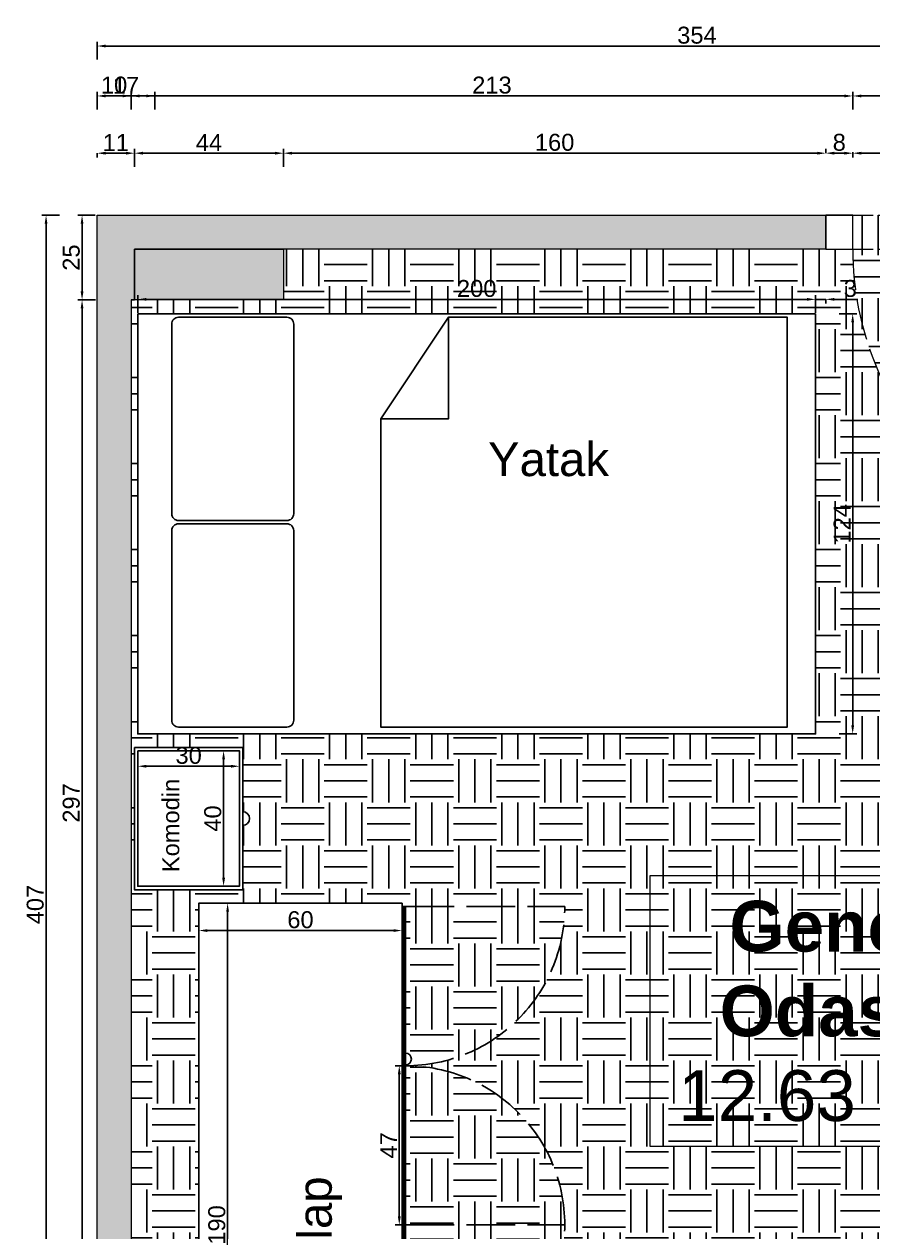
# Model space of a CAD drawing. Header units: centimetres. Extents: x 1662 to 2826, y 766 to 2039.
# Drawn here: x 2210.2 to 2460.6, y 1056.3 to 1412.8 of the extents above; entities that cross this region are included whole.
import ezdxf

# ---------------------------------------------------------------- set-up
doc = ezdxf.new("R2010")
doc.units = ezdxf.units.CM
doc.linetypes.add('ACAD_ISO02W100', pattern=[15, 12, -3])
for name, color, linetype, lineweight in [('duvarlar', 7, 'Continuous', 15), ('kapı', 180, 'Continuous', 13), ('yazılar', 7, 'Continuous', 5), ('ölçü', 20, 'Continuous', 5)]:
    doc.layers.add(name, color=color, linetype=linetype, lineweight=lineweight)
for name, color, linetype in [('hatch', 251, 'Continuous'), ('kolon-hatch', 251, 'Continuous'), ('tefriş', 7, 'Continuous')]:
    doc.layers.add(name, color=color, linetype=linetype)
doc.styles.get("Standard").update_dxf_attribs({"font": 'arial.ttf'})
doc.dimstyles.new('ISO-25', dxfattribs={"dimtxt": 5, "dimasz": 2.5, "dimexe": 1.25, "dimexo": 0.625, "dimtad": 1, "dimtxsty": 'Standard', "dimcen": 2.5, "dimadec": 0, "dimazin": 0, "dimtfac": 1, "dimtmove": 0, "dimatfit": 3, "dimfxl": 4, "dimfxlon": 1, "dimarcsym": 0})

# ---------------------------------------------------------------- blocks, each defined once
blk = doc.blocks.new('kapi')
at = {"layer": 'kapı'}
for p, q in [((-94, 0), (-94, 10)), ((-86, 10), (-94, 10)), ((-94, 10), (-86, 10)), ((-94, 10), (-86, 10)), ((-86, 10), (-94, 10)), ((-86, 0), (-86, 10)), ((4, 0), (4, 10)), ((4, 10), (12, 10)), ((12, 0), (12, 10)), ((-94, 0), (-86, 0)), ((12, 0), (4, 0))]:
    blk.add_line(p, q, dxfattribs=at)
at = {"layer": 'kapı', "linetype": 'ACAD_ISO02W100', "ltscale": 0.5}
for p, q in [((-86, 10), (4, 10)), ((-86, 0), (4, 0))]:
    blk.add_line(p, q, dxfattribs=at)
at = {"layer": 'kapı'}
blk.add_lwpolyline([(4, 0), (0, 0), (0, -90), (4, -90), (4, 0)], dxfattribs=at)
at = {"layer": 'kapı', "linetype": 'ACAD_ISO02W100'}
blk.add_arc((4, 0), 90, 180, 267.4527, dxfattribs=at)
blk = doc.blocks.new('dolap')
at = {"layer": 'tefriş'}
for p, q in [((60, 190), (60, 189)), ((60, 189), (61, 189)), ((60.5, 142), (60.5, 189)), ((61, 189), (61, 1)), ((61, 189), (61, 188)), ((60.5, 95), (60.5, 142)), ((61, 142), (61, 141)), ((60.5, 48), (60.5, 95)), ((60.5, 1), (60.5, 48)), ((61, 48), (61, 47)), ((61, 48), (61, 46)), ((0, 0), (60, 0)), ((60, 0), (60, 1)), ((60, 1), (61, 1))]:
    blk.add_line(p, q, dxfattribs=at)
at = {"layer": 'tefriş', "linetype": 'ACAD_ISO02W100', "ltscale": 1.2}
for p, q in [((61, 189), (108, 189)), ((61, 189), (108, 189)), ((61, 95), (108, 95)), ((61, 95), (108, 95)), ((61, 1), (108, 1))]:
    blk.add_line(p, q, dxfattribs=at)
at = {"layer": 'tefriş'}
for points in [[(60, 190), (0, 190), (0, 0)], [(60, 0), (60, 190)]]:
    blk.add_lwpolyline(points, dxfattribs=at)
at = {"layer": 'tefriş', "linetype": 'ACAD_ISO02W100', "ltscale": 1.2}
for centre, start, end in [((61, 189), 270, 0), ((61, 95), 0, 90), ((61, 95), 270, 0), ((61, 1), 0, 90)]:
    blk.add_arc(centre, 47, start, end, dxfattribs=at)
at = {"layer": 'tefriş'}
for centre in [(61, 144), (61, 46)]:
    blk.add_arc(centre, 1.75, 270, 90, dxfattribs=at)
blk = doc.blocks.new('komodin')
at = {"layer": 'tefriş'}
blk.add_lwpolyline([(0, 42), (32, 42), (32, 0), (0, 0)], close=True, dxfattribs=at)
blk.add_lwpolyline([(1, 41), (31, 41), (31, 1), (1, 1), (1, 41)], dxfattribs=at)
blk.add_arc((32, 21), 2, 270, 90, dxfattribs=at)
blk = doc.blocks.new('yastık')
at = {"layer": 'tefriş'}
blk.add_lwpolyline([(-16, 30), (16, 30, -0.414214), (18, 28), (18, -28, -0.414214), (16, -30), (-16, -30, -0.414214), (-18, -28), (-18, 28, -0.414214)], format="xyb", close=True, dxfattribs=at)
blk = doc.blocks.new('yorgan')
at = {"layer": 'tefriş'}
blk.add_line((20, 119.76), (0, 89.76), dxfattribs=at)
blk.add_lwpolyline([(0, 89.76), (0, -1.24), (120, -1.24), (120, 119.76), (20, 119.76), (20, 89.76)], close=True, dxfattribs=at)
blk = doc.blocks.new('yatak')
at = {"layer": 'tefriş'}
for points in [[(0, 124), (200, 124)], [(0, 124), (0, 0), (200, 0), (200, 124)]]:
    blk.add_lwpolyline(points, dxfattribs=at)
at = {"layer": 'tefriş', "rotation": 180.0000000000072}
blk.add_blockref('yastık', (28, 93), dxfattribs=at)
at = {"layer": 'tefriş'}
for name, p in [('yorgan', (71.67, 3.24)), ('yastık', (28, 32))]:
    blk.add_blockref(name, p, dxfattribs=at)
blk = doc.blocks.new('*D122')
at = {"layer": 'Defpoints', "color": 0, "transparency": 16777216}
for p in [(2261.7, 1153.31), (2261.7, 963.31), (2270.2, 963.31)]:
    blk.add_point(p, dxfattribs=at)
at = {"layer": 'ölçü', "color": 0, "lineweight": -2, "transparency": 16777216}
for p, q in [((2266.2, 1153.31), (2271.45, 1153.31)), ((2270.2, 1150.81), (2270.2, 965.81)), ((2266.2, 963.31), (2271.45, 963.31))]:
    blk.add_line(p, q, dxfattribs=at)
at = {"layer": 'ölçü', "color": 0, "transparency": 16777216}
for points in [[(2269.78, 1150.81), (2270.61, 1150.81), (2270.2, 1153.31)], [(2269.78, 965.81), (2270.61, 965.81), (2270.2, 963.31)]]:
    blk.add_solid(points, dxfattribs=at)
at = {"layer": 'ölçü', "color": 0, "transparency": 16777216, "insert": (2267.02, 1058.31), "char_height": 5, "attachment_point": 5, "rotation": 90}
blk.add_mtext('190', dxfattribs=at)
blk = doc.blocks.new('*D123')
at = {"layer": 'Defpoints', "color": 0, "transparency": 16777216}
for p in [(2261.7, 1153.31), (2321.7, 1153.31), (2261.7, 1145.23)]:
    blk.add_point(p, dxfattribs=at)
at = {"layer": 'ölçü', "color": 0, "lineweight": -2, "transparency": 16777216}
for p, q in [((2261.7, 1149.23), (2261.7, 1143.98)), ((2321.7, 1149.23), (2321.7, 1143.98)), ((2319.2, 1145.23), (2264.2, 1145.23))]:
    blk.add_line(p, q, dxfattribs=at)
at = {"layer": 'ölçü', "color": 0, "transparency": 16777216}
for points in [[(2264.2, 1145.64), (2264.2, 1144.81), (2261.7, 1145.23)], [(2319.2, 1145.64), (2319.2, 1144.81), (2321.7, 1145.23)]]:
    blk.add_solid(points, dxfattribs=at)
at = {"layer": 'ölçü', "color": 0, "transparency": 16777216, "insert": (2291.7, 1148.4), "char_height": 5, "attachment_point": 5}
blk.add_mtext('60', dxfattribs=at)
blk = doc.blocks.new('*D124')
at = {"layer": 'Defpoints', "color": 0, "transparency": 16777216}
for p in [(2243.7, 1198.3), (2273.7, 1198.3), (2273.7, 1193.74)]:
    blk.add_point(p, dxfattribs=at)
at = {"layer": 'ölçü', "color": 0, "lineweight": -2, "transparency": 16777216}
for p, q in [((2243.7, 1197.67), (2243.7, 1192.49)), ((2273.7, 1197.67), (2273.7, 1192.49)), ((2246.2, 1193.74), (2271.2, 1193.74))]:
    blk.add_line(p, q, dxfattribs=at)
at = {"layer": 'ölçü', "color": 0, "transparency": 16777216}
for points in [[(2246.2, 1194.15), (2246.2, 1193.32), (2243.7, 1193.74)], [(2271.2, 1194.15), (2271.2, 1193.32), (2273.7, 1193.74)]]:
    blk.add_solid(points, dxfattribs=at)
at = {"layer": 'ölçü', "color": 0, "transparency": 16777216, "insert": (2258.7, 1196.92), "char_height": 5, "attachment_point": 5}
blk.add_mtext('30', dxfattribs=at)
blk = doc.blocks.new('*D125')
at = {"layer": 'Defpoints', "color": 0, "transparency": 16777216}
for p in [(2271.99, 1198.3), (2269.01, 1158.3), (2271.99, 1158.3)]:
    blk.add_point(p, dxfattribs=at)
at = {"layer": 'ölçü', "color": 0, "lineweight": -2, "transparency": 16777216}
for p, q in [((2271.36, 1198.3), (2267.76, 1198.3)), ((2269.01, 1195.8), (2269.01, 1160.8)), ((2271.36, 1158.3), (2267.76, 1158.3))]:
    blk.add_line(p, q, dxfattribs=at)
at = {"layer": 'ölçü', "color": 0, "transparency": 16777216}
for points in [[(2268.59, 1195.8), (2269.43, 1195.8), (2269.01, 1198.3)], [(2268.59, 1160.8), (2269.43, 1160.8), (2269.01, 1158.3)]]:
    blk.add_solid(points, dxfattribs=at)
at = {"layer": 'ölçü', "color": 0, "transparency": 16777216, "insert": (2265.83, 1178.3), "char_height": 5, "attachment_point": 5, "rotation": 90}
blk.add_mtext('40', dxfattribs=at)
blk = doc.blocks.new('*D126')
at = {"layer": 'Defpoints', "color": 0, "transparency": 16777216}
for p in [(2443.7, 1331.58), (2243.7, 1323.55), (2443.7, 1323.55)]:
    blk.add_point(p, dxfattribs=at)
at = {"layer": 'ölçü', "color": 0, "lineweight": -2, "transparency": 16777216}
for p, q in [((2243.7, 1327.58), (2243.7, 1332.83)), ((2246.2, 1331.58), (2441.2, 1331.58)), ((2443.7, 1327.58), (2443.7, 1332.83))]:
    blk.add_line(p, q, dxfattribs=at)
at = {"layer": 'ölçü', "color": 0, "transparency": 16777216}
for points in [[(2246.2, 1331.99), (2246.2, 1331.16), (2243.7, 1331.58)], [(2441.2, 1331.99), (2441.2, 1331.16), (2443.7, 1331.58)]]:
    blk.add_solid(points, dxfattribs=at)
at = {"layer": 'ölçü', "color": 0, "transparency": 16777216, "insert": (2343.7, 1334.76), "char_height": 5, "attachment_point": 5}
blk.add_mtext('200', dxfattribs=at)
blk = doc.blocks.new('*D128')
at = {"layer": 'Defpoints', "color": 0, "transparency": 16777216}
for p in [(2443.7, 1327.3), (2443.7, 1203.3), (2454.66, 1203.3)]:
    blk.add_point(p, dxfattribs=at)
at = {"layer": 'ölçü', "color": 0, "lineweight": -2, "transparency": 16777216}
for p, q in [((2450.66, 1327.3), (2455.91, 1327.3)), ((2454.66, 1324.8), (2454.66, 1205.8)), ((2450.66, 1203.3), (2455.91, 1203.3))]:
    blk.add_line(p, q, dxfattribs=at)
at = {"layer": 'ölçü', "color": 0, "transparency": 16777216}
for points in [[(2454.25, 1324.8), (2455.08, 1324.8), (2454.66, 1327.3)], [(2454.25, 1205.8), (2455.08, 1205.8), (2454.66, 1203.3)]]:
    blk.add_solid(points, dxfattribs=at)
at = {"layer": 'ölçü', "color": 0, "transparency": 16777216, "insert": (2451.53, 1265.3), "char_height": 5, "attachment_point": 5, "rotation": 90}
blk.add_mtext('124', dxfattribs=at)
blk = doc.blocks.new('*D137')
at = {"layer": 'Defpoints', "color": 0, "transparency": 16777216}
for p in [(2320.86, 1105.31), (2322.7, 1105.31), (2322.7, 1058.31)]:
    blk.add_point(p, dxfattribs=at)
at = {"layer": 'ölçü', "color": 0, "lineweight": -2, "transparency": 16777216}
for p, q in [((2322.07, 1105.31), (2319.61, 1105.31)), ((2320.86, 1060.81), (2320.86, 1102.81)), ((2322.07, 1058.31), (2319.61, 1058.31))]:
    blk.add_line(p, q, dxfattribs=at)
at = {"layer": 'ölçü', "color": 0, "transparency": 16777216}
for points in [[(2320.44, 1102.81), (2321.27, 1102.81), (2320.86, 1105.31)], [(2320.44, 1060.81), (2321.27, 1060.81), (2320.86, 1058.31)]]:
    blk.add_solid(points, dxfattribs=at)
at = {"layer": 'ölçü', "color": 0, "transparency": 16777216, "insert": (2317.73, 1081.81), "char_height": 5, "attachment_point": 5, "rotation": 90}
blk.add_mtext('47', dxfattribs=at)
blk = doc.blocks.new('*D140')
at = {"layer": 'Defpoints', "color": 0, "transparency": 16777216}
for p in [(2286.7, 1374.73), (2446.7, 1374.73), (2446.7, 1374.73)]:
    blk.add_point(p, dxfattribs=at)
at = {"layer": 'ölçü', "color": 0, "lineweight": -2, "transparency": 16777216}
for p, q in [((2286.7, 1374.73), (2286.7, 1375.98)), ((2289.2, 1374.73), (2444.2, 1374.73)), ((2446.7, 1374.73), (2446.7, 1375.98))]:
    blk.add_line(p, q, dxfattribs=at)
at = {"layer": 'ölçü', "color": 0, "transparency": 16777216}
for points in [[(2289.2, 1375.15), (2289.2, 1374.31), (2286.7, 1374.73)], [(2444.2, 1375.15), (2444.2, 1374.31), (2446.7, 1374.73)]]:
    blk.add_solid(points, dxfattribs=at)
at = {"layer": 'ölçü', "color": 0, "transparency": 16777216, "insert": (2366.7, 1377.91), "char_height": 5, "attachment_point": 5}
blk.add_mtext('160', dxfattribs=at)
blk = doc.blocks.new('*D141')
at = {"layer": 'Defpoints', "color": 0, "transparency": 16777216}
for p in [(2446.7, 1374.73), (2454.7, 1375.71), (2454.7, 1374.73)]:
    blk.add_point(p, dxfattribs=at)
at = {"layer": 'ölçü', "color": 0, "lineweight": -2, "transparency": 16777216}
for p, q in [((2446.7, 1374.73), (2446.7, 1375.98)), ((2449.2, 1374.73), (2452.2, 1374.73)), ((2454.7, 1375.08), (2454.7, 1373.48))]:
    blk.add_line(p, q, dxfattribs=at)
at = {"layer": 'ölçü', "color": 0, "transparency": 16777216}
for points in [[(2449.2, 1375.15), (2449.2, 1374.31), (2446.7, 1374.73)], [(2452.2, 1375.15), (2452.2, 1374.31), (2454.7, 1374.73)]]:
    blk.add_solid(points, dxfattribs=at)
at = {"layer": 'ölçü', "color": 0, "transparency": 16777216, "insert": (2450.7, 1377.91), "char_height": 5, "attachment_point": 5}
blk.add_mtext('8', dxfattribs=at)
blk = doc.blocks.new('*D142')
at = {"layer": 'Defpoints', "color": 0, "transparency": 16777216}
for p in [(2454.7, 1375.71), (2544.7, 1375.12), (2544.7, 1374.73)]:
    blk.add_point(p, dxfattribs=at)
at = {"layer": 'ölçü', "color": 0, "lineweight": -2, "transparency": 16777216}
for p, q in [((2454.7, 1375.08), (2454.7, 1373.48)), ((2457.2, 1374.73), (2542.2, 1374.73)), ((2544.7, 1374.73), (2544.7, 1373.48))]:
    blk.add_line(p, q, dxfattribs=at)
at = {"layer": 'ölçü', "color": 0, "transparency": 16777216}
for points in [[(2457.2, 1375.15), (2457.2, 1374.31), (2454.7, 1374.73)], [(2542.2, 1375.15), (2542.2, 1374.31), (2544.7, 1374.73)]]:
    blk.add_solid(points, dxfattribs=at)
at = {"layer": 'ölçü', "color": 0, "transparency": 16777216, "insert": (2499.7, 1377.91), "char_height": 5, "attachment_point": 5}
blk.add_mtext('90', dxfattribs=at)
blk = doc.blocks.new('*D148')
at = {"layer": 'Defpoints', "color": 0, "transparency": 16777216}
for p in [(2242.7, 1374.73), (2242.7, 1346.4), (2286.7, 1346.4)]:
    blk.add_point(p, dxfattribs=at)
at = {"layer": 'ölçü', "color": 0, "lineweight": -2, "transparency": 16777216}
for p, q in [((2242.7, 1370.73), (2242.7, 1375.98)), ((2284.2, 1374.73), (2245.2, 1374.73)), ((2286.7, 1370.73), (2286.7, 1375.98))]:
    blk.add_line(p, q, dxfattribs=at)
at = {"layer": 'ölçü', "color": 0, "transparency": 16777216}
for points in [[(2245.2, 1375.15), (2245.2, 1374.31), (2242.7, 1374.73)], [(2284.2, 1375.15), (2284.2, 1374.31), (2286.7, 1374.73)]]:
    blk.add_solid(points, dxfattribs=at)
at = {"layer": 'ölçü', "color": 0, "transparency": 16777216, "insert": (2264.7, 1377.86), "char_height": 5, "attachment_point": 5}
blk.add_mtext('44', dxfattribs=at)
blk = doc.blocks.new('*D150')
at = {"layer": 'Defpoints', "color": 0, "transparency": 16777216}
for p in [(2443.7, 1331.58), (2446.7, 1331.58), (2446.7, 1331.58)]:
    blk.add_point(p, dxfattribs=at)
at = {"layer": 'ölçü', "color": 0, "lineweight": -2, "transparency": 16777216}
for p, q in [((2441.2, 1331.58), (2438.7, 1331.58)), ((2443.7, 1331.58), (2443.7, 1332.83)), ((2443.7, 1331.58), (2446.7, 1331.58)), ((2446.7, 1331.58), (2446.7, 1330.33)), ((2449.2, 1331.58), (2456.22, 1331.58))]:
    blk.add_line(p, q, dxfattribs=at)
at = {"layer": 'ölçü', "color": 0, "transparency": 16777216}
for points in [[(2441.2, 1331.99), (2441.2, 1331.16), (2443.7, 1331.58)], [(2449.2, 1331.99), (2449.2, 1331.16), (2446.7, 1331.58)]]:
    blk.add_solid(points, dxfattribs=at)
at = {"layer": 'ölçü', "color": 0, "transparency": 16777216, "insert": (2453.96, 1334.76), "char_height": 5, "attachment_point": 5}
blk.add_mtext('3', dxfattribs=at)
blk = doc.blocks.new('*D152')
at = {"layer": 'Defpoints', "color": 0, "transparency": 16777216}
for p in [(2241.7, 1391.63), (2454.7, 1356.4), (2241.7, 1331.4)]:
    blk.add_point(p, dxfattribs=at)
at = {"layer": 'ölçü', "color": 0, "lineweight": -2, "transparency": 16777216}
for p, q in [((2241.7, 1387.63), (2241.7, 1392.88)), ((2452.2, 1391.63), (2244.2, 1391.63)), ((2454.7, 1387.63), (2454.7, 1392.88))]:
    blk.add_line(p, q, dxfattribs=at)
at = {"layer": 'ölçü', "color": 0, "transparency": 16777216}
for points in [[(2244.2, 1392.04), (2244.2, 1391.21), (2241.7, 1391.63)], [(2452.2, 1392.04), (2452.2, 1391.21), (2454.7, 1391.63)]]:
    blk.add_solid(points, dxfattribs=at)
at = {"layer": 'ölçü', "color": 0, "transparency": 16777216, "insert": (2348.2, 1394.81), "char_height": 5, "attachment_point": 5}
blk.add_mtext('213', dxfattribs=at)
blk = doc.blocks.new('*D153')
at = {"layer": 'Defpoints', "color": 0, "transparency": 16777216}
for p in [(2454.7, 1391.63), (2585.7, 1391.63), (2585.7, 1391.63)]:
    blk.add_point(p, dxfattribs=at)
at = {"layer": 'ölçü', "color": 0, "lineweight": -2, "transparency": 16777216}
for p, q in [((2454.7, 1391.63), (2454.7, 1390.38)), ((2457.2, 1391.63), (2583.2, 1391.63)), ((2585.7, 1391.63), (2585.7, 1390.38))]:
    blk.add_line(p, q, dxfattribs=at)
at = {"layer": 'ölçü', "color": 0, "transparency": 16777216}
for points in [[(2457.2, 1392.04), (2457.2, 1391.21), (2454.7, 1391.63)], [(2583.2, 1392.04), (2583.2, 1391.21), (2585.7, 1391.63)]]:
    blk.add_solid(points, dxfattribs=at)
at = {"layer": 'ölçü', "color": 0, "transparency": 16777216, "insert": (2520.2, 1394.81), "char_height": 5, "attachment_point": 5}
blk.add_mtext('131', dxfattribs=at)
blk = doc.blocks.new('*D154')
at = {"layer": 'Defpoints', "color": 0, "transparency": 16777216}
for p in [(2585.7, 1406.36), (2231.7, 1356.4), (2585.7, 1356.4)]:
    blk.add_point(p, dxfattribs=at)
at = {"layer": 'ölçü', "color": 0, "lineweight": -2, "transparency": 16777216}
for p, q in [((2231.7, 1402.36), (2231.7, 1407.61)), ((2234.2, 1406.36), (2583.2, 1406.36)), ((2585.7, 1402.36), (2585.7, 1407.61))]:
    blk.add_line(p, q, dxfattribs=at)
at = {"layer": 'ölçü', "color": 0, "transparency": 16777216}
for points in [[(2234.2, 1406.78), (2234.2, 1405.95), (2231.7, 1406.36)], [(2583.2, 1406.78), (2583.2, 1405.95), (2585.7, 1406.36)]]:
    blk.add_solid(points, dxfattribs=at)
at = {"layer": 'ölçü', "color": 0, "transparency": 16777216, "insert": (2408.7, 1409.54), "char_height": 5, "attachment_point": 5}
blk.add_mtext('354', dxfattribs=at)
blk = doc.blocks.new('*D155')
at = {"layer": 'Defpoints', "color": 0, "transparency": 16777216}
for p in [(2231.7, 1374.73), (2231.7, 1374.73), (2242.7, 1374.73)]:
    blk.add_point(p, dxfattribs=at)
at = {"layer": 'ölçü', "color": 0, "lineweight": -2, "transparency": 16777216}
for p, q in [((2231.7, 1374.73), (2231.7, 1373.48)), ((2240.2, 1374.73), (2234.2, 1374.73)), ((2242.7, 1374.73), (2242.7, 1373.48))]:
    blk.add_line(p, q, dxfattribs=at)
at = {"layer": 'ölçü', "color": 0, "transparency": 16777216}
for points in [[(2234.2, 1375.15), (2234.2, 1374.31), (2231.7, 1374.73)], [(2240.2, 1375.15), (2240.2, 1374.31), (2242.7, 1374.73)]]:
    blk.add_solid(points, dxfattribs=at)
at = {"layer": 'ölçü', "color": 0, "transparency": 16777216, "insert": (2237.2, 1377.87), "char_height": 5, "attachment_point": 5}
blk.add_mtext('11', dxfattribs=at)
blk = doc.blocks.new('*D168')
at = {"layer": 'Defpoints', "color": 0, "transparency": 16777216}
for p in [(2286.7, 1346.4), (2231.7, 949.4), (2286.7, 927.72)]:
    blk.add_point(p, dxfattribs=at)
at = {"layer": 'ölçü', "color": 0, "lineweight": -2, "transparency": 16777216}
for p, q in [((2231.7, 931.72), (2231.7, 926.47)), ((2286.7, 931.72), (2286.7, 926.47)), ((2234.2, 927.72), (2284.2, 927.72))]:
    blk.add_line(p, q, dxfattribs=at)
at = {"layer": 'ölçü', "color": 0, "transparency": 16777216}
for points in [[(2234.2, 928.13), (2234.2, 927.3), (2231.7, 927.72)], [(2284.2, 928.13), (2284.2, 927.3), (2286.7, 927.72)]]:
    blk.add_solid(points, dxfattribs=at)
at = {"layer": 'ölçü', "color": 0, "transparency": 16777216, "insert": (2259.2, 930.88), "char_height": 5, "attachment_point": 5}
blk.add_mtext('55', dxfattribs=at)
blk = doc.blocks.new('*D169')
at = {"layer": 'Defpoints', "color": 0, "transparency": 16777216}
for p in [(2286.7, 1346.4), (2335.7, 949.4), (2335.7, 927.72)]:
    blk.add_point(p, dxfattribs=at)
at = {"layer": 'ölçü', "color": 0, "lineweight": -2, "transparency": 16777216}
for p, q in [((2286.7, 931.72), (2286.7, 926.47)), ((2335.7, 931.72), (2335.7, 926.47)), ((2289.2, 927.72), (2333.2, 927.72))]:
    blk.add_line(p, q, dxfattribs=at)
at = {"layer": 'ölçü', "color": 0, "transparency": 16777216}
for points in [[(2289.2, 928.13), (2289.2, 927.3), (2286.7, 927.72)], [(2333.2, 928.13), (2333.2, 927.3), (2335.7, 927.72)]]:
    blk.add_solid(points, dxfattribs=at)
at = {"layer": 'ölçü', "color": 0, "transparency": 16777216, "insert": (2311.2, 930.89), "char_height": 5, "attachment_point": 5}
blk.add_mtext('49', dxfattribs=at)
blk = doc.blocks.new('*D177')
at = {"layer": 'Defpoints', "color": 0, "transparency": 16777216}
for p in [(2231.7, 1356.4), (2227.25, 1331.4), (2241.7, 1331.4)]:
    blk.add_point(p, dxfattribs=at)
at = {"layer": 'ölçü', "color": 0, "lineweight": -2, "transparency": 16777216}
for p, q in [((2231.07, 1356.4), (2226, 1356.4)), ((2227.25, 1353.9), (2227.25, 1333.9)), ((2231.25, 1331.4), (2226, 1331.4))]:
    blk.add_line(p, q, dxfattribs=at)
at = {"layer": 'ölçü', "color": 0, "transparency": 16777216}
for points in [[(2226.83, 1353.9), (2227.66, 1353.9), (2227.25, 1356.4)], [(2226.83, 1333.9), (2227.66, 1333.9), (2227.25, 1331.4)]]:
    blk.add_solid(points, dxfattribs=at)
at = {"layer": 'ölçü', "color": 0, "transparency": 16777216, "insert": (2224.07, 1343.9), "char_height": 5, "attachment_point": 5, "rotation": 90}
blk.add_mtext('25', dxfattribs=at)
blk = doc.blocks.new('*D180')
at = {"layer": 'Defpoints', "color": 0, "transparency": 16777216}
for p in [(2241.7, 1331.4), (2227.25, 1034.4), (2241.7, 1034.4)]:
    blk.add_point(p, dxfattribs=at)
at = {"layer": 'ölçü', "color": 0, "lineweight": -2, "transparency": 16777216}
for p, q in [((2231.25, 1331.4), (2226, 1331.4)), ((2227.25, 1328.9), (2227.25, 1036.9)), ((2231.25, 1034.4), (2226, 1034.4))]:
    blk.add_line(p, q, dxfattribs=at)
at = {"layer": 'ölçü', "color": 0, "transparency": 16777216}
for points in [[(2226.83, 1328.9), (2227.66, 1328.9), (2227.25, 1331.4)], [(2226.83, 1036.9), (2227.66, 1036.9), (2227.25, 1034.4)]]:
    blk.add_solid(points, dxfattribs=at)
at = {"layer": 'ölçü', "color": 0, "transparency": 16777216, "insert": (2224.07, 1182.9), "char_height": 5, "attachment_point": 5, "rotation": 90}
blk.add_mtext('297', dxfattribs=at)
blk = doc.blocks.new('*D183')
at = {"layer": 'Defpoints', "color": 0, "transparency": 16777216}
for p in [(2222.25, 1356.4), (2216.62, 949.4), (2222.25, 949.4)]:
    blk.add_point(p, dxfattribs=at)
at = {"layer": 'ölçü', "color": 0, "lineweight": -2, "transparency": 16777216}
for p, q in [((2220.62, 1356.4), (2215.37, 1356.4)), ((2216.62, 1353.9), (2216.62, 951.9)), ((2220.62, 949.4), (2215.37, 949.4))]:
    blk.add_line(p, q, dxfattribs=at)
at = {"layer": 'ölçü', "color": 0, "transparency": 16777216}
for points in [[(2216.2, 1353.9), (2217.03, 1353.9), (2216.62, 1356.4)], [(2216.2, 951.9), (2217.03, 951.9), (2216.62, 949.4)]]:
    blk.add_solid(points, dxfattribs=at)
at = {"layer": 'ölçü', "color": 0, "transparency": 16777216, "insert": (2213.44, 1152.9), "char_height": 5, "attachment_point": 5, "rotation": 90}
blk.add_mtext('407', dxfattribs=at)
blk = doc.blocks.new('*D199')
at = {"layer": 'Defpoints', "color": 0, "transparency": 16777216}
for p in [(2231.7, 1391.63), (2231.7, 1356.4), (2241.7, 1331.4)]:
    blk.add_point(p, dxfattribs=at)
at = {"layer": 'ölçü', "color": 0, "lineweight": -2, "transparency": 16777216}
for p, q in [((2231.7, 1387.63), (2231.7, 1392.88)), ((2239.2, 1391.63), (2234.2, 1391.63)), ((2241.7, 1387.63), (2241.7, 1392.88))]:
    blk.add_line(p, q, dxfattribs=at)
at = {"layer": 'ölçü', "color": 0, "transparency": 16777216}
for points in [[(2234.2, 1392.04), (2234.2, 1391.21), (2231.7, 1391.63)], [(2239.2, 1392.04), (2239.2, 1391.21), (2241.7, 1391.63)]]:
    blk.add_solid(points, dxfattribs=at)
at = {"layer": 'ölçü', "color": 0, "transparency": 16777216, "insert": (2236.7, 1394.81), "char_height": 5, "attachment_point": 5}
blk.add_mtext('10', dxfattribs=at)
blk = doc.blocks.new('*D205')
at = {"layer": 'Defpoints', "color": 0, "transparency": 16777216}
for p in [(2248.7, 1391.63), (2231.7, 1356.4), (2248.7, 938.14)]:
    blk.add_point(p, dxfattribs=at)
at = {"layer": 'ölçü', "color": 0, "lineweight": -2, "transparency": 16777216}
for p, q in [((2231.7, 1387.63), (2231.7, 1392.88)), ((2234.2, 1391.63), (2246.2, 1391.63)), ((2248.7, 1387.63), (2248.7, 1392.88))]:
    blk.add_line(p, q, dxfattribs=at)
at = {"layer": 'ölçü', "color": 0, "transparency": 16777216}
for points in [[(2234.2, 1392.04), (2234.2, 1391.21), (2231.7, 1391.63)], [(2246.2, 1392.04), (2246.2, 1391.21), (2248.7, 1391.63)]]:
    blk.add_solid(points, dxfattribs=at)
at = {"layer": 'ölçü', "color": 0, "transparency": 16777216, "insert": (2240.2, 1394.76), "char_height": 5, "attachment_point": 5}
blk.add_mtext('17', dxfattribs=at)

msp = doc.modelspace()

# ---------------------------------------------------------------- hatches: boundary and pattern name
at = {"layer": 'hatch'}
h = msp.add_hatch(dxfattribs=at)
h.set_pattern_fill('AR-BRELM', color=9, scale=0.03, angle=64)
h.paths.add_polyline_path([(2335.698, 959.401), (2248.698, 959.401), (2241.698, 959.401), (2241.698, 1034.401), (2241.698, 1331.401), (2242.698, 1331.401), (2242.698, 1346.401), (2286.698, 1346.401), (2446.698, 1346.401), (2446.698, 1356.401), (2231.698, 1356.401), (2231.698, 949.401), (2248.698, 949.401), (2335.698, 949.401)])
at = {"layer": 'hatch', "true_color": 0x991b1e}
h = msp.add_hatch(dxfattribs=at)
h.set_pattern_fill('EARTH', color=244, scale=2)
h.paths.add_polyline_path([(2544.698, 1356.401), (2454.698, 1356.401), (2454.698, 1346.401), (2544.698, 1346.401)])
h = msp.add_hatch(dxfattribs=at)
h.set_pattern_fill('EARTH', color=244, scale=2)
h.set_pattern_definition([(0, (3e-12, -682.242), (12.7, 12.7), [12.7, -12.7]), (0, (3e-12, -677.48), (12.7, 12.7), [12.7, -12.7]), (0, (3e-12, -672.717), (12.7, 12.7), [12.7, -12.7]), (90, (1.588, -671.13), (-12.7, 12.7), [12.7, -12.7]), (90, (6.35, -671.13), (-12.7, 12.7), [12.7, -12.7]), (90, (11.113, -671.13), (-12.7, 12.7), [12.7, -12.7])])
h.paths.add_polyline_path([(2575.698, 1291.401), (2562.698, 1291.401), (2562.698, 1346.401), (2552.698, 1346.401), (2544.698, 1346.401), (2544.698, 1256.401), (2540.698, 1256.401), (2540.698, 1256.49, -0.4012509), (2454.698, 1346.401), (2446.698, 1346.401), (2286.698, 1346.401), (2286.698, 1331.401), (2241.698, 1331.401), (2241.698, 1034.401), (2248.698, 1034.401), (2248.698, 959.401), (2335.698, 959.401), (2341.698, 959.401), (2341.698, 956.901), (2466.698, 956.901), (2466.698, 959.401), (2472.698, 959.401), (2562.698, 959.401), (2562.698, 1039.401), (2575.698, 1039.401)])
h.paths.add_polyline_path([(2243.698, 1203.296), (2243.698, 1327.296), (2253.698, 1327.296), (2443.698, 1327.296), (2443.698, 1203.296)], flags=16)
h.paths.add_polyline_path([(2435.37, 1205.296), (2315.37, 1205.296), (2315.37, 1296.296), (2335.37, 1326.296), (2435.37, 1326.296)], flags=0)
h.paths.add_polyline_path([(2322.698, 1105.305, -0.4142136), (2369.698, 1058.305, -0.4142136), (2322.698, 1011.305, -0.4142136), (2369.698, 964.305), (2322.698, 964.305), (2321.698, 964.305), (2321.698, 963.305), (2261.698, 963.305), (2261.698, 1153.305), (2321.698, 1153.305), (2321.698, 1152.305), (2322.698, 1152.305), (2369.698, 1152.305, -0.4142136)], flags=16)
h.paths.add_polyline_path([(2322.698, 1109.055, -1), (2322.698, 1105.555), (2322.698, 1011.055, -1), (2322.698, 1007.555)], flags=0)
h.paths.add_polyline_path([(2521.776, 1137.249), (2571.776, 1137.249), (2571.776, 1064.249), (2521.776, 1064.249)], flags=16)
h.paths.add_polyline_path([(2536.698, 1196.401), (2570.698, 1196.401), (2570.698, 1143.401), (2536.698, 1143.401, -0.1202067)], flags=16)
h.paths.add_polyline_path([(2452.378, 1037.906), (2492.378, 1037.906), (2492.378, 987.906), (2452.378, 987.906, -0.3372436), (2445.277, 992.906), (2445.277, 1032.906, -0.3372436)], flags=16)
h.paths.add_polyline_path([(2506.803, 1054.249), (2551.803, 1054.249, -0.4142136), (2556.803, 1049.249), (2556.803, 969.249, -0.4142136), (2551.803, 964.249), (2506.803, 964.249, -0.4142136), (2501.803, 969.249), (2501.803, 1049.249, -0.4142136)], flags=16)
h.paths.add_polyline_path([(2547.623, 1045.248), (2550.618, 1045.248), (2550.618, 1032.39), (2547.623, 1032.39)], flags=0)
h.paths.add_polyline_path([(2287.698, 1205.296), (2255.698, 1205.296, -0.4142136), (2253.698, 1207.296), (2253.698, 1263.296, -0.4142136), (2255.698, 1265.296), (2287.698, 1265.296, -0.4142136), (2289.698, 1263.296), (2289.698, 1207.296, -0.4142136)], flags=0)
h.paths.add_polyline_path([(2274.698, 1157.296), (2242.698, 1157.296), (2242.698, 1199.296), (2274.698, 1199.296), (2274.698, 1180.296, -1), (2274.698, 1176.296)], flags=16)
h.paths.add_polyline_path([(2273.698, 1158.296), (2243.698, 1158.296), (2243.698, 1198.296), (2273.698, 1198.296)], flags=0)
h.paths.add_polyline_path([(2287.698, 1266.296), (2255.698, 1266.296, -0.4142136), (2253.698, 1268.296), (2253.698, 1324.296, -0.4142136), (2255.698, 1326.296), (2287.698, 1326.296, -0.4142136), (2289.698, 1324.296), (2289.698, 1268.296, -0.4142136)], flags=0)
h = msp.add_hatch(dxfattribs=at)
h.set_pattern_fill('EARTH', color=244, scale=2)
h.paths.add_polyline_path([(2369.698, 1152.305), (2322.698, 1152.305), (2322.698, 1109.055, -0.9333333), (2322.698, 1105.305, 0.4142136)])
h.paths.add_polyline_path([(2322.698, 1105.305), (2322.698, 1058.305), (2369.698, 1058.305, 0.4142136)])
h.paths.add_polyline_path([(2369.698, 1058.305), (2322.698, 1058.305), (2322.698, 1011.305, 0.4142136)])
h.paths.add_polyline_path([(2322.698, 1011.055, -1), (2322.698, 1007.555), (2322.698, 964.305), (2369.698, 964.305, 0.4126606)])
h.paths.add_polyline_path([(2540.698, 1346.401), (2454.698, 1346.401, 0.4012509), (2540.698, 1256.49)])
at = {"layer": 'kolon-hatch'}
h = msp.add_hatch(dxfattribs=at)
h.set_pattern_fill('AR-CONC', color=256, scale=0.03)
h.paths.add_polyline_path([(2248.698, 1034.401), (2241.698, 1034.401), (2241.698, 959.401), (2248.698, 959.401)])
h.paths.add_polyline_path([(2575.698, 1039.401), (2562.698, 1039.401), (2562.698, 959.401), (2575.698, 959.401)])
h.paths.add_polyline_path([(2575.698, 1346.401), (2562.698, 1346.401), (2562.698, 1291.401), (2575.698, 1291.401)])
h.paths.add_polyline_path([(2286.698, 1346.401), (2242.698, 1346.401), (2242.698, 1331.401), (2286.698, 1331.401)])

# ---------------------------------------------------------------- linework, layer by layer
at = {"layer": 'duvarlar'}
msp.add_lwpolyline([(2446.698, 1346.401), (2286.698, 1346.401), (2286.698, 1331.401), (2241.698, 1331.401), (2241.698, 1034.401), (2248.698, 1034.401), (2248.698, 959.401), (2335.698, 959.401), (2335.698, 949.401), (2248.698, 949.401), (2231.698, 949.401), (2231.698, 1356.401), (2446.698, 1356.401)], close=True, dxfattribs=at)
at = {"layer": 'kolon-hatch'}
for p, q in [((2242.698, 1331.401), (2242.698, 1346.401)), ((2242.698, 1346.401), (2286.698, 1346.401))]:
    msp.add_line(p, q, dxfattribs=at)
at = {"layer": 'tefriş'}
for p, q in [((2241.698, 1331.401), (2242.698, 1331.401)), ((2243.698, 1327.296), (2253.698, 1327.296))]:
    msp.add_line(p, q, dxfattribs=at)

# ---------------------------------------------------------------- block references
at = {"layer": 'kapı'}
msp.add_blockref('kapi', (2540.698, 1346.401), dxfattribs=at)
at = {"layer": 'tefriş'}
for name, p in [('yatak', (2243.698, 1203.296)), ('komodin', (2242.698, 1157.296)), ('dolap', (2261.698, 963.305))]:
    msp.add_blockref(name, p, dxfattribs=at)

# ---------------------------------------------------------------- texts
at = {"layer": 'yazılar', "insert": (2347.04, 1289.402), "char_height": 10, "attachment_point": 1}
msp.add_mtext_dynamic_manual_height_columns('Yatak', width=35.77645, gutter_width=12.5, heights=[0], dxfattribs=at)
at = {"layer": 'yazılar', "attachment_point": 1, "rotation": 90}
for s, width, insert, char_height in [('Komodin', 47.50584, (2250.921, 1162.469), 5), ('Dolap', 35.77645, (2290.926, 1036.151), 10)]:
    msp.add_mtext_dynamic_manual_height_columns(s, width=width, gutter_width=12.5, heights=[0], dxfattribs=dict(at, insert=insert, char_height=char_height))
at = {"layer": 'yazılar', "insert": (2402.441, 1154.017), "char_height": 15, "attachment_point": 1, "bg_fill": 16, "box_fill_scale": 1.5, "bg_fill_color": 256, "bg_fill_transparency": 0}
msp.add_mtext_dynamic_manual_height_columns('\\pxqc;{\\fArial|b1|i0|c162|p34;Genç Odası\\P}12.63 m²', width=84.1062, gutter_width=12.5, heights=[72.848], dxfattribs=at)

# ---------------------------------------------------------------- dimensions: what is measured, and where the dimension line sits
at = {"layer": 'ölçü'}
for base, p1, p2, picture, middle in [((2585.698, 1406.364), (2231.698, 1356.401), (2585.698, 1356.401), '*D154', (2408.698, 1409.544)), ((2241.698, 1391.628), (2454.698, 1356.401), (2241.698, 1331.401), '*D152', (2348.198, 1394.807)), ((2585.698, 1391.628), (2454.698, 1391.628), (2585.698, 1391.628), '*D153', (2520.198, 1394.807)), ((2231.698, 1374.731), (2242.698, 1374.731), (2231.698, 1374.731), '*D155', (2237.198, 1377.866)), ((2242.698, 1374.731), (2286.698, 1346.401), (2242.698, 1346.401), '*D148', (2264.698, 1377.856)), ((2446.698, 1374.731), (2286.698, 1374.731), (2446.698, 1374.731), '*D140', (2366.698, 1377.909)), ((2286.698, 927.717), (2231.698, 949.401), (2286.698, 1346.401), '*D168', (2259.198, 930.885)), ((2443.698, 1331.578), (2243.698, 1323.546), (2443.698, 1323.546), '*D126', (2343.698, 1334.756)), ((2446.698, 1331.578), (2443.698, 1331.578), (2446.698, 1331.578), '*D150', (2453.96, 1334.757)), ((2273.698, 1193.737), (2243.698, 1198.296), (2273.698, 1198.296), '*D124', (2258.698, 1196.917)), ((2261.698, 1145.225), (2321.698, 1153.305), (2261.698, 1153.305), '*D123', (2291.698, 1148.403))]:
    dim = msp.add_linear_dim(base=base, p1=p1, p2=p2, dimstyle='ISO-25', dxfattribs=at)
    dim.commit()
    dim.dimension.update_dxf_attribs({"geometry": picture, "text_midpoint": middle})
for base, p1, p2, picture, middle in [((2231.698, 1391.628), (2241.698, 1331.401), (2231.698, 1356.401), '*D199', (2236.698, 1394.806)), ((2248.698, 1391.628), (2231.698, 1356.401), (2248.698, 938.145), '*D205', (2240.198, 1394.763)), ((2454.698, 1374.731), (2446.698, 1374.731), (2454.698, 1375.707), '*D141', (2450.698, 1377.909)), ((2544.698, 1374.731), (2454.698, 1375.707), (2544.698, 1375.12), '*D142', (2499.698, 1377.909)), ((2335.698, 927.717), (2286.698, 1346.401), (2335.698, 949.401), '*D169', (2311.198, 930.895))]:
    dim = msp.add_linear_dim(base=base, p1=p1, p2=p2, dimstyle='ISO-25', override={"dimtmove": 1}, dxfattribs=at)
    dim.commit()
    dim.dimension.update_dxf_attribs({"geometry": picture, "text_midpoint": middle})
for base, p1, p2, picture, middle in [((2216.617, 949.401), (2222.247, 1356.401), (2222.247, 949.401), '*D183', (2213.44, 1152.901)), ((2227.247, 1331.401), (2231.698, 1356.401), (2241.698, 1331.401), '*D177', (2224.069, 1343.901)), ((2454.662, 1203.296), (2443.698, 1327.296), (2443.698, 1203.296), '*D128', (2451.527, 1265.296)), ((2269.009, 1158.296), (2271.989, 1198.296), (2271.989, 1158.296), '*D125', (2265.831, 1178.296)), ((2270.197, 963.305), (2261.698, 1153.305), (2261.698, 963.305), '*D122', (2267.019, 1058.305)), ((2320.855, 1105.305), (2322.698, 1058.305), (2322.698, 1105.305), '*D137', (2317.73, 1081.805))]:
    dim = msp.add_linear_dim(base=base, p1=p1, p2=p2, angle=90, dimstyle='ISO-25', dxfattribs=at)
    dim.commit()
    dim.dimension.update_dxf_attribs({"geometry": picture, "text_midpoint": middle})
dim = msp.add_linear_dim(base=(2227.247, 1034.401), p1=(2241.698, 1331.401), p2=(2241.698, 1034.401), angle=90, dimstyle='ISO-25', override={"dimtmove": 1}, dxfattribs=at)
dim.commit()
dim.dimension.update_dxf_attribs({"geometry": '*D180', "text_midpoint": (2224.069, 1182.901)})

doc.saveas('drawing.dxf')
